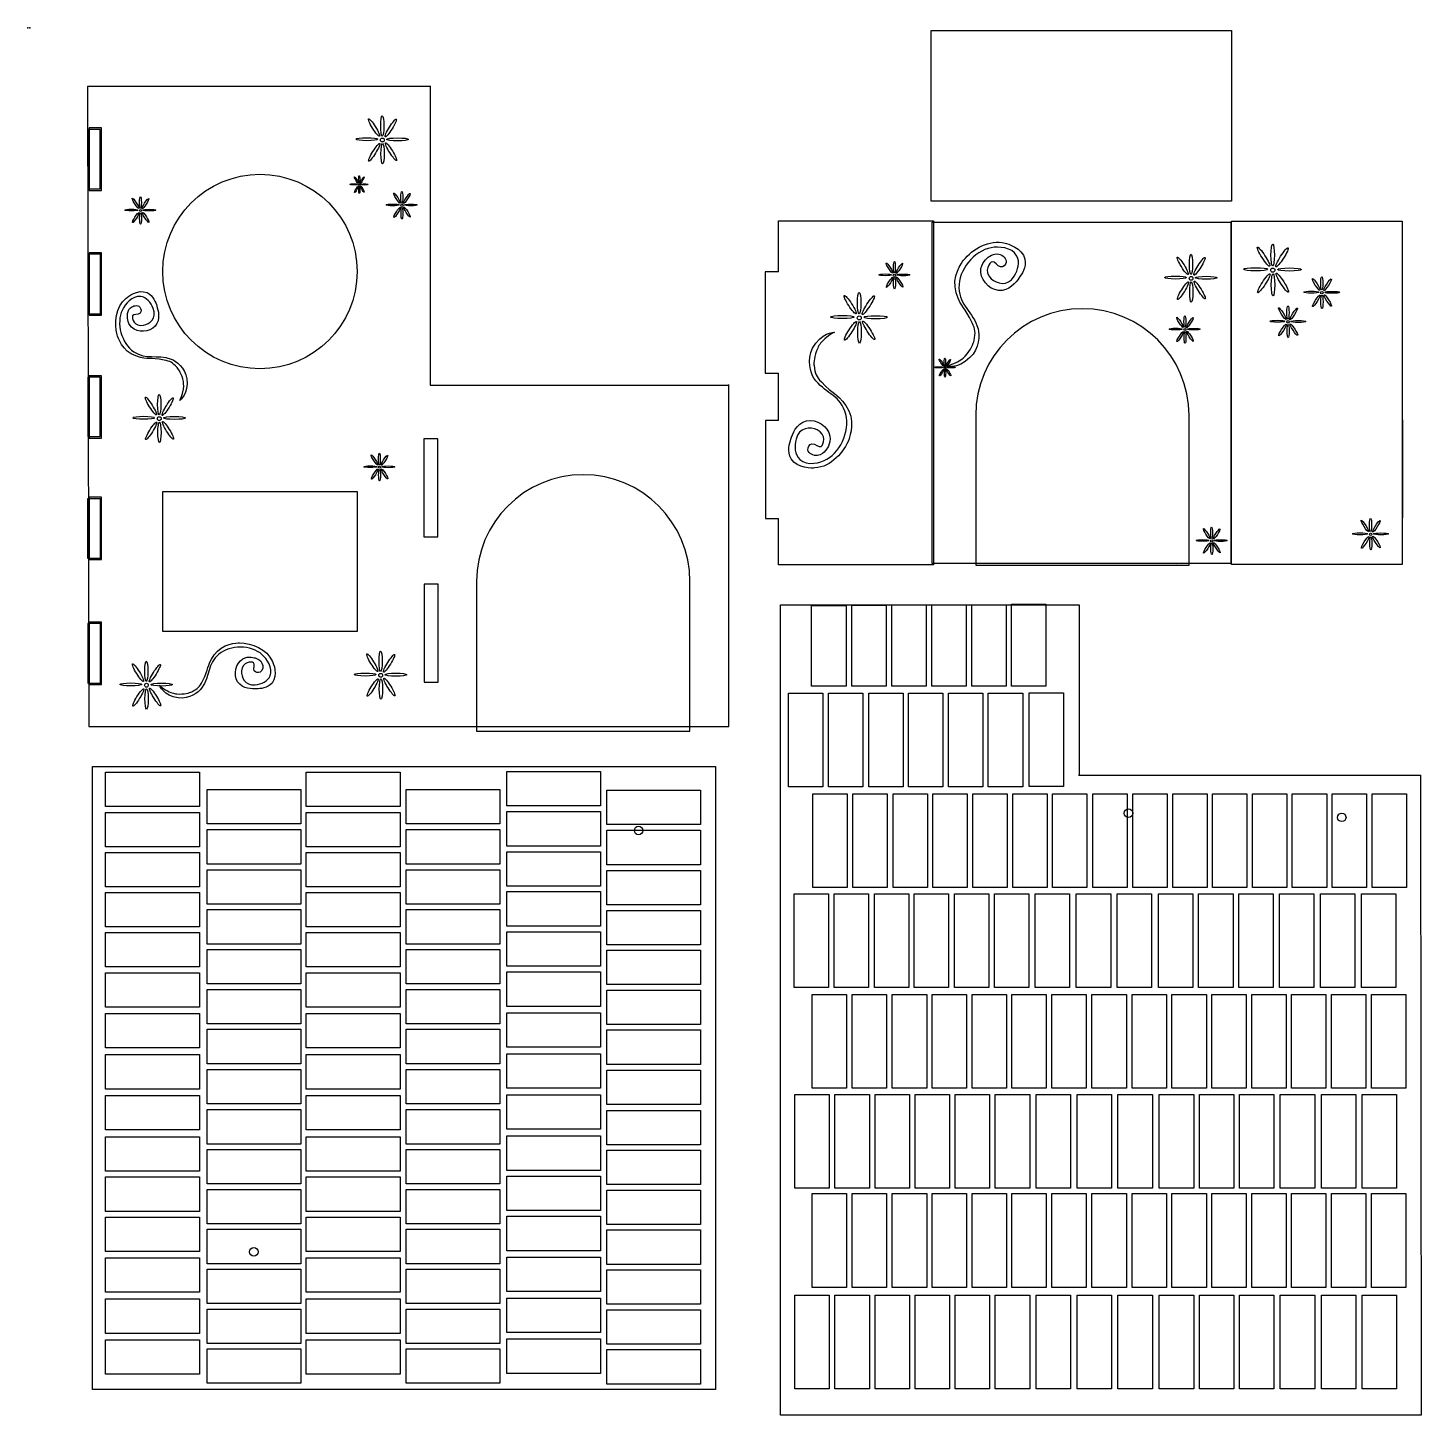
# Model space of a CAD drawing. Header units: millimetres. Extents: x 0 to 533, y -325 to 0.
# Drawn here: x 0 to 326.6, y -325.1 to 0 of the extents above; entities that cross this region are included whole.
import ezdxf

# ---------------------------------------------------------------- set-up
doc = ezdxf.new("R2010")
doc.units = ezdxf.units.MM
doc.header["$MEASUREMENT"] = 0
for name, color, linetype in [('casacortelaser v4_Capa 1', 7, 'Continuous'), ('casacortelaser v4_Capa 3', 7, 'Continuous'), ('casacortelaser v4_Capa 5', 7, 'Continuous'), ('casacortelaser v4_Sketch4', 7, 'Continuous'), ('casacortelaser v4_Sketch5', 7, 'Continuous')]:
    doc.layers.add(name, color=color, linetype=linetype)

msp = doc.modelspace()

# ---------------------------------------------------------------- linework, layer by layer
at = {"layer": 'casacortelaser v4_Capa 1'}
for p, q in [((211.77, -40.62), (211.77, -0.62)), ((211.77, -0.62), (282.16, -0.62)), ((282.16, -0.62), (282.16, -40.62)), ((282.16, -40.62), (211.77, -40.62)), ((175.94, -45.25), (212.31, -45.25)), ((175.94, -57.2), (175.94, -45.25)), ((211.97, -45.51), (281.97, -45.51)), ((211.97, -125.51), (211.97, -45.51)), ((212.31, -45.25), (212.31, -125.83)), ((281.97, -45.51), (281.97, -125.51)), ((282.15, -45.32), (322.15, -45.32)), ((282.15, -125.73), (282.15, -45.32)), ((322.15, -45.32), (322.15, -125.73)), ((175.94, -57.2), (172.87, -57.2)), ((172.87, -57.2), (172.87, -80.93)), ((322.24, -80.8), (322.24, -57.81)), ((172.87, -80.93), (175.94, -80.93)), ((175.94, -91.99), (175.94, -80.93)), ((175.94, -91.99), (172.94, -91.99)), ((172.94, -91.99), (172.94, -114.98)), ((322.31, -114.85), (322.31, -91.86)), ((172.94, -114.98), (175.94, -114.98)), ((175.94, -125.83), (175.94, -114.98)), ((212.31, -125.83), (175.94, -125.83)), ((281.97, -125.51), (211.97, -125.51)), ((322.15, -125.73), (282.15, -125.73))]:
    msp.add_line(p, q, dxfattribs=at)
msp.add_circle((214.98, -79.62), 0.18, dxfattribs=at)
for centre, major_axis, ratio in [((289.67, -53.62), (-1.42, 2.21), 0.153381), ((291.81, -53.24), (0, 2.56), 0.16181), ((294.01, -53.75), (1.42, 2.21), 0.153381), ((201.98, -56.29), (-0.76, 1.19), 0.153381), ((203.13, -56.09), (0, 1.37), 0.16181), ((204.3, -56.36), (0.76, 1.19), 0.153381), ((270.72, -55.76), (-1.28, 2.06), 0.151658), ((272.66, -55.41), (0, 2.38), 0.15761), ((274.65, -55.88), (1.28, 2.06), 0.151658), ((200.98, -57.87), (1.51, 0), 0.132732), ((202.02, -59.63), (0.76, 1.19), 0.153381), ((203.14, -57.98), (0.261, 0), 0.996271), ((203.16, -59.83), (0, 1.37), 0.16181), ((204.34, -59.56), (-0.76, 1.19), 0.153381), ((205.24, -57.89), (1.51, 0), 0.132732), ((269.04, -58.51), (2.56, 0), 0.136269), ((272.69, -58.7), (0, 0.452), 0.977689), ((276.24, -58.55), (2.56, 0), 0.136269), ((287.82, -56.57), (2.83, 0), 0.132732), ((289.74, -59.85), (1.42, 2.21), 0.153381), ((291.84, -56.77), (0.487, 0), 0.996271), ((291.89, -60.23), (0, 2.56), 0.16181), ((294.08, -59.72), (-1.42, 2.21), 0.153381), ((295.76, -56.62), (2.83, 0), 0.132732), ((302, -60.12), (-0.87, 1.36), 0.153381), ((303.32, -59.88), (0, 1.58), 0.16181), ((304.68, -60.2), (0.87, 1.36), 0.153381), ((194.87, -64.49), (0, 2.51), 0.16181), ((270.79, -61.57), (1.28, 2.06), 0.151658), ((272.73, -61.92), (0, 2.38), 0.15761), ((274.72, -61.44), (-1.28, 2.06), 0.151658), ((300.86, -61.94), (1.74, 0), 0.132732), ((303.34, -62.06), (0.3, 0), 0.996271), ((305.76, -61.97), (1.74, 0), 0.132732), ((192.77, -64.86), (-1.39, 2.17), 0.153381), ((197.02, -64.99), (1.39, 2.17), 0.153381), ((295.39, -66.71), (0, 1.58), 0.16181), ((302.05, -63.96), (0.87, 1.36), 0.153381), ((303.37, -64.19), (0, 1.58), 0.16181), ((304.72, -63.88), (-0.87, 1.36), 0.153381), ((190.95, -67.76), (2.77, 0), 0.132732), ((194.9, -67.96), (0.478, 0), 0.996271), ((197.1, -70.86), (-1.39, 2.17), 0.153381), ((198.75, -67.81), (2.77, 0), 0.132732), ((270.08, -69), (-0.76, 1.19), 0.153381), ((271.23, -68.8), (0, 1.37), 0.16181), ((272.4, -69.07), (0.76, 1.19), 0.153381), ((292.93, -68.76), (1.74, 0), 0.132732), ((294.07, -66.94), (-0.87, 1.36), 0.153381), ((295.41, -68.89), (0.3, 0), 0.996271), ((296.74, -67.02), (0.87, 1.36), 0.153381), ((297.82, -68.79), (1.74, 0), 0.132732), ((192.84, -70.99), (1.39, 2.17), 0.153381), ((194.94, -71.35), (0, 2.51), 0.16181), ((269.08, -70.59), (1.51, 0), 0.132732), ((270.12, -72.34), (0.76, 1.19), 0.153381), ((271.24, -70.69), (0.261, 0), 0.996271), ((271.26, -72.54), (0, 1.37), 0.16181), ((272.44, -72.27), (-0.76, 1.19), 0.153381), ((273.34, -70.61), (1.51, 0), 0.132732), ((294.11, -70.79), (0.87, 1.36), 0.153381), ((295.44, -71.02), (0, 1.58), 0.16181), ((296.79, -70.71), (-0.87, 1.36), 0.153381), ((214.18, -78.45), (-0.524, 0.818), 0.153381), ((214.97, -78.31), (0, 0.946), 0.16181), ((215.78, -78.5), (0.524, 0.818), 0.153381), ((213.49, -79.54), (1.04, 0), 0.132732), ((214.2, -80.75), (0.524, 0.818), 0.153381), ((215, -80.89), (0, 0.946), 0.16181), ((215.81, -80.71), (-0.524, 0.818), 0.153381), ((216.43, -79.56), (1.04, 0), 0.132732), ((276.35, -118.54), (-0.76, 1.19), 0.153381), ((277.5, -118.33), (0, 1.37), 0.16181), ((278.67, -118.61), (0.76, 1.19), 0.153381), ((313.44, -116.74), (-0.87, 1.36), 0.153381), ((314.76, -116.5), (0, 1.58), 0.16181), ((316.11, -116.82), (0.87, 1.36), 0.153381), ((275.36, -120.12), (1.51, 0), 0.132732), ((276.39, -121.88), (0.76, 1.19), 0.153381), ((277.51, -120.23), (0.261, 0), 0.996271), ((277.54, -122.08), (0, 1.37), 0.16181), ((278.71, -121.81), (-0.76, 1.19), 0.153381), ((279.61, -120.14), (1.51, 0), 0.132732), ((312.3, -118.56), (1.74, 0), 0.132732), ((313.49, -120.58), (0.87, 1.36), 0.153381), ((314.78, -118.68), (0.3, 0), 0.996271), ((314.81, -120.81), (0, 1.58), 0.16181), ((316.16, -120.5), (-0.87, 1.36), 0.153381), ((317.19, -118.59), (1.74, 0), 0.132732)]:
    msp.add_ellipse(centre, major_axis=major_axis, ratio=ratio, dxfattribs=at)
for points, knots in [([(214.79, -79.18), (214.78, -79.14), (215.6, -79.25), (216.87, -78.72), (218.53, -78.02), (219.12, -77.53), (219.7, -76.93), (221.11, -75.47), (221.69, -73.88), (221.81, -73.29), (222.22, -71.31), (222.1, -70.71), (221.36, -69.1), (219.58, -65.2), (218.92, -65.97), (217.64, -62.05), (216.4, -58.29), (219.01, -54.88), (219.36, -54.43), (221.45, -51.81), (225.35, -49.49), (229.13, -50.44), (229.54, -50.54), (233.11, -51.5), (233.74, -54.23), (234.17, -56.14), (232.92, -57.83), (232.33, -58.63), (231.7, -59.49), (229.99, -61.8), (227.53, -61.54), (225.17, -61.28), (223.07, -58.75), (223.43, -56.42), (223.71, -54.64), (225.33, -53.62), (225.48, -53.52)], [8, 8, 8, 8, 9, 9, 9, 10, 10, 10, 11, 11, 11, 12, 12, 12, 13, 13, 13, 14, 14, 14, 15, 15, 15, 16, 16, 16, 17, 17, 17, 18, 18, 18, 19, 19, 19, 20, 20, 20, 20]), ([(226.14, -54.79), (225.44, -54.92), (223.94, -57.01), (225.81, -58.77), (227.06, -59.96), (229.65, -60.7), (231.19, -58.22), (232.13, -56.71), (232.62, -54.88), (231.84, -53.46), (230.65, -51.31), (227.5, -51.22), (225.84, -51.51), (221.78, -52.23), (218.13, -56.76), (218.27, -60.92), (218.42, -65.18), (221.5, -66.31), (222.74, -70.53), (223.15, -71.94), (223.05, -75.12), (220.84, -77.28), (217.93, -80.14), (214.82, -79.29), (214.79, -79.18)], [0, 0, 0, 0, 1, 1, 1, 2, 2, 2, 3, 3, 3, 4, 4, 4, 5, 5, 5, 6, 6, 6, 7, 7, 7, 8, 8, 8, 8]), ([(225.48, -53.52), (225.93, -53.25), (226.71, -52.77), (227.63, -53), (228.52, -53.22), (229.52, -54.1), (229.32, -54.97), (229.2, -55.52), (228.59, -56.14), (228.01, -56.02), (227.27, -55.87), (226.68, -54.68), (226.14, -54.79)], [20, 20, 20, 20, 21, 21, 21, 22, 22, 22, 23, 23, 23, 24, 24, 24, 24]), ([(189.12, -71.35), (189.15, -71.39), (188.34, -71.54), (187.29, -72.45), (185.93, -73.62), (185.52, -74.27), (185.16, -75.02), (184.28, -76.86), (184.23, -78.54), (184.29, -79.14), (184.52, -81.15), (184.82, -81.68), (186.02, -82.98), (188.94, -86.13), (189.32, -85.2), (191.76, -88.52), (194.11, -91.7), (192.7, -95.76), (192.5, -96.3), (191.33, -99.44), (188.36, -102.86), (184.47, -103.13), (184.04, -103.16), (180.35, -103.37), (178.91, -100.97), (177.89, -99.29), (178.56, -97.29), (178.87, -96.35), (179.2, -95.34), (180.1, -92.61), (182.52, -92.09), (184.85, -91.59), (187.63, -93.35), (188.01, -95.67), (188.31, -97.46), (187.09, -98.93), (186.97, -99.07)], [8, 8, 8, 8, 9, 9, 9, 10, 10, 10, 11, 11, 11, 12, 12, 12, 13, 13, 13, 14, 14, 14, 15, 15, 15, 16, 16, 16, 17, 17, 17, 18, 18, 18, 19, 19, 19, 20, 20, 20, 20]), ([(185.95, -98.07), (186.57, -97.72), (187.35, -95.28), (185.02, -94.18), (183.47, -93.44), (180.77, -93.55), (180.08, -96.38), (179.66, -98.11), (179.76, -100.01), (180.94, -101.11), (182.74, -102.78), (185.77, -101.89), (187.26, -101.09), (190.89, -99.14), (192.94, -93.7), (191.51, -89.79), (190.04, -85.79), (186.76, -85.67), (184.27, -82.05), (183.44, -80.84), (182.55, -77.79), (183.97, -75.05), (185.84, -71.42), (189.06, -71.26), (189.12, -71.35)], [0, 0, 0, 0, 1, 1, 1, 2, 2, 2, 3, 3, 3, 4, 4, 4, 5, 5, 5, 6, 6, 6, 7, 7, 7, 8, 8, 8, 8]), ([(186.97, -99.07), (186.63, -99.46), (186.03, -100.16), (185.09, -100.23), (184.18, -100.3), (182.96, -99.78), (182.87, -98.89), (182.81, -98.33), (183.2, -97.55), (183.78, -97.48), (184.54, -97.4), (185.47, -98.34), (185.95, -98.07)], [20, 20, 20, 20, 21, 21, 21, 22, 22, 22, 23, 23, 23, 24, 24, 24, 24])]:
    msp.add_open_spline(points, degree=3, knots=knots, dxfattribs=at)
for points in [[(224.69, -125.51), (224.69, -125.51), (224.69, -125.51), (224.69, -125.51)], [(269.2, -125.6), (269.21, -125.57), (269.23, -125.54), (269.25, -125.51)]]:
    msp.add_open_spline(points, degree=3, dxfattribs=at)
at = {"layer": 'casacortelaser v4_Capa 3'}
for p, q in [((222.2, -90.83), (222.2, -125.92)), ((272.2, -125.92), (272.2, -90.81)), ((130.19, -104.72), (130.19, -104.72)), ((222.2, -125.92), (272.2, -125.92)), ((105.2, -129.73), (105.2, -164.82)), ((155.2, -164.82), (155.2, -129.71)), ((176.42, -135.18), (246.42, -135.18)), ((176.42, -175.18), (176.42, -135.18)), ((183.73, -135.33), (191.8, -135.33)), ((183.73, -154.28), (183.73, -135.33)), ((191.8, -135.33), (191.8, -154.28)), ((193.14, -154.28), (193.14, -135.28)), ((193.14, -135.28), (201.21, -135.28)), ((201.21, -135.28), (201.21, -154.28)), ((202.56, -135.24), (210.62, -135.24)), ((202.56, -154.28), (202.56, -135.24)), ((210.62, -135.24), (210.62, -154.28)), ((211.9, -135.19), (219.97, -135.19)), ((211.9, -154.28), (211.9, -135.19)), ((219.97, -135.19), (219.97, -154.28)), ((221.25, -154.28), (221.25, -135.19)), ((221.25, -135.19), (229.31, -135.19)), ((229.31, -135.19), (229.31, -154.28)), ((230.59, -154.28), (230.59, -135.06)), ((230.59, -135.06), (238.66, -135.06)), ((238.66, -135.06), (238.66, -154.28)), ((246.42, -135.18), (246.42, -175.18)), ((178.29, -177.86), (178.29, -155.89)), ((178.29, -155.89), (186.35, -155.89)), ((191.8, -154.28), (183.73, -154.28)), ((186.35, -155.89), (186.35, -177.86)), ((187.7, -177.86), (187.7, -155.89)), ((187.7, -155.89), (195.77, -155.89)), ((201.21, -154.28), (193.14, -154.28)), ((195.77, -155.89), (195.77, -177.86)), ((197.11, -155.89), (205.18, -155.89)), ((197.11, -177.86), (197.11, -155.89)), ((210.62, -154.28), (202.56, -154.28)), ((205.18, -155.89), (205.18, -177.86)), ((206.46, -155.89), (214.52, -155.89)), ((206.46, -177.86), (206.46, -155.89)), ((219.97, -154.28), (211.9, -154.28)), ((214.52, -155.89), (214.52, -177.86)), ((215.8, -177.86), (215.8, -155.89)), ((215.8, -155.89), (223.87, -155.89)), ((229.31, -154.28), (221.25, -154.28)), ((223.87, -155.89), (223.87, -177.86)), ((225.15, -177.86), (225.15, -155.89)), ((225.15, -155.89), (233.21, -155.89)), ((238.66, -154.28), (230.59, -154.28)), ((233.21, -155.89), (233.21, -177.86)), ((234.74, -155.82), (242.8, -155.82)), ((234.74, -177.8), (234.74, -155.82)), ((242.8, -155.82), (242.8, -177.8)), ((105.2, -164.82), (155.2, -164.82)), ((15.18, -173.08), (161.18, -173.08)), ((15.18, -319.08), (15.18, -173.08)), ((161.18, -173.08), (161.18, -319.08)), ((18.23, -182.49), (18.23, -174.43)), ((18.23, -174.43), (40.21, -174.43)), ((40.21, -174.43), (40.21, -182.49)), ((65.27, -182.49), (65.27, -174.43)), ((65.27, -174.43), (87.24, -174.43)), ((87.24, -174.43), (87.24, -182.49)), ((112.27, -182.31), (112.27, -174.24)), ((112.27, -174.24), (134.25, -174.24)), ((134.25, -174.24), (134.25, -182.31)), ((176.42, -325.08), (176.42, -175.18)), ((246.3, -175.13), (326.49, -175.13)), ((326.49, -175.13), (326.61, -325.08)), ((42.01, -178.46), (63.98, -178.46)), ((42.01, -186.52), (42.01, -178.46)), ((63.98, -178.46), (63.98, -186.52)), ((88.69, -178.46), (110.67, -178.46)), ((88.69, -186.52), (88.69, -178.46)), ((110.67, -178.46), (110.67, -186.52)), ((135.7, -186.69), (135.7, -178.63)), ((135.7, -178.63), (157.67, -178.63)), ((157.67, -178.63), (157.67, -186.69)), ((186.35, -177.86), (178.29, -177.86)), ((184, -201.45), (184, -179.48)), ((184, -179.48), (192.06, -179.48)), ((195.77, -177.86), (187.7, -177.86)), ((192.06, -179.48), (192.06, -201.45)), ((193.41, -179.48), (201.47, -179.48)), ((193.41, -201.45), (193.41, -179.48)), ((205.18, -177.86), (197.11, -177.86)), ((201.47, -179.48), (201.47, -201.45)), ((202.82, -179.48), (210.88, -179.48)), ((202.82, -201.45), (202.82, -179.48)), ((214.52, -177.86), (206.46, -177.86)), ((210.88, -179.48), (210.88, -201.45)), ((212.17, -179.48), (220.23, -179.48)), ((212.17, -201.45), (212.17, -179.48)), ((223.87, -177.86), (215.8, -177.86)), ((220.23, -179.48), (220.23, -201.45)), ((221.51, -179.48), (229.58, -179.48)), ((221.51, -201.45), (221.51, -179.48)), ((233.21, -177.86), (225.15, -177.86)), ((229.58, -179.48), (229.58, -201.45)), ((230.86, -201.45), (230.86, -179.48)), ((230.86, -179.48), (238.92, -179.48)), ((242.8, -177.8), (234.74, -177.8)), ((238.92, -179.48), (238.92, -201.45)), ((240.2, -201.45), (240.2, -179.48)), ((240.2, -179.48), (248.27, -179.48)), ((248.27, -179.48), (248.27, -201.45)), ((249.62, -179.48), (257.68, -179.48)), ((249.62, -201.45), (249.62, -179.48)), ((257.68, -179.48), (257.68, -201.45)), ((259.03, -179.48), (267.09, -179.48)), ((259.03, -201.45), (259.03, -179.48)), ((267.09, -179.48), (267.09, -201.45)), ((268.37, -179.48), (276.44, -179.48)), ((268.37, -201.45), (268.37, -179.48)), ((276.44, -179.48), (276.44, -201.45)), ((277.72, -201.45), (277.72, -179.48)), ((277.72, -179.48), (285.78, -179.48)), ((285.78, -179.48), (285.78, -201.45)), ((287.06, -201.45), (287.06, -179.48)), ((287.06, -179.48), (295.13, -179.48)), ((295.13, -179.48), (295.13, -201.45)), ((296.41, -201.45), (296.41, -179.48)), ((296.41, -179.48), (304.47, -179.48)), ((304.47, -179.48), (304.47, -201.45)), ((305.76, -179.48), (313.82, -179.48)), ((305.76, -201.45), (305.76, -179.48)), ((313.82, -179.48), (313.82, -201.45)), ((315.1, -201.45), (315.1, -179.48)), ((315.1, -179.48), (323.17, -179.48)), ((323.17, -179.48), (323.17, -201.45)), ((40.21, -182.49), (18.23, -182.49)), ((87.24, -182.49), (65.27, -182.49)), ((134.25, -182.31), (112.27, -182.31)), ((18.23, -183.84), (40.21, -183.84)), ((18.23, -191.9), (18.23, -183.84)), ((40.21, -183.84), (40.21, -191.9)), ((65.27, -183.84), (87.24, -183.84)), ((65.27, -191.9), (65.27, -183.84)), ((87.24, -183.84), (87.24, -191.9)), ((112.27, -191.72), (112.27, -183.65)), ((112.27, -183.65), (134.25, -183.65)), ((134.25, -183.65), (134.25, -191.72)), ((63.98, -186.52), (42.01, -186.52)), ((42.01, -195.94), (42.01, -187.87)), ((42.01, -187.87), (63.98, -187.87)), ((63.98, -187.87), (63.98, -195.94)), ((110.67, -186.52), (88.69, -186.52)), ((88.69, -187.87), (110.67, -187.87)), ((88.69, -195.94), (88.69, -187.87)), ((110.67, -187.87), (110.67, -195.94)), ((157.67, -186.69), (135.7, -186.69)), ((135.7, -196.1), (135.7, -188.04)), ((135.7, -188.04), (157.67, -188.04)), ((157.67, -188.04), (157.67, -196.1)), ((40.21, -191.9), (18.23, -191.9)), ((87.24, -191.9), (65.27, -191.9)), ((134.25, -191.72), (112.27, -191.72)), ((18.23, -193.25), (40.21, -193.25)), ((18.23, -201.31), (18.23, -193.25)), ((40.21, -193.25), (40.21, -201.31)), ((63.98, -195.94), (42.01, -195.94)), ((65.27, -201.31), (65.27, -193.25)), ((65.27, -193.25), (87.24, -193.25)), ((87.24, -193.25), (87.24, -201.31)), ((110.67, -195.94), (88.69, -195.94)), ((112.27, -201.13), (112.27, -193.07)), ((112.27, -193.07), (134.25, -193.07)), ((134.25, -193.07), (134.25, -201.13)), ((42.01, -205.35), (42.01, -197.28)), ((42.01, -197.28), (63.98, -197.28)), ((63.98, -197.28), (63.98, -205.35)), ((88.69, -197.28), (110.67, -197.28)), ((88.69, -205.35), (88.69, -197.28)), ((110.67, -197.28), (110.67, -205.35)), ((157.67, -196.1), (135.7, -196.1)), ((135.7, -205.51), (135.7, -197.45)), ((135.7, -197.45), (157.67, -197.45)), ((157.67, -197.45), (157.67, -205.51)), ((40.21, -201.31), (18.23, -201.31)), ((87.24, -201.31), (65.27, -201.31)), ((134.25, -201.13), (112.27, -201.13)), ((112.27, -210.47), (112.27, -202.41)), ((112.27, -202.41), (134.25, -202.41)), ((134.25, -202.41), (134.25, -210.47)), ((192.06, -201.45), (184, -201.45)), ((201.47, -201.45), (193.41, -201.45)), ((210.88, -201.45), (202.82, -201.45)), ((220.23, -201.45), (212.17, -201.45)), ((229.58, -201.45), (221.51, -201.45)), ((238.92, -201.45), (230.86, -201.45)), ((248.27, -201.45), (240.2, -201.45)), ((257.68, -201.45), (249.62, -201.45)), ((267.09, -201.45), (259.03, -201.45)), ((276.44, -201.45), (268.37, -201.45)), ((285.78, -201.45), (277.72, -201.45)), ((295.13, -201.45), (287.06, -201.45)), ((304.47, -201.45), (296.41, -201.45)), ((313.82, -201.45), (305.76, -201.45)), ((323.17, -201.45), (315.1, -201.45)), ((18.23, -210.66), (18.23, -202.6)), ((18.23, -202.6), (40.21, -202.6)), ((40.21, -202.6), (40.21, -210.66)), ((63.98, -205.35), (42.01, -205.35)), ((65.27, -210.66), (65.27, -202.6)), ((65.27, -202.6), (87.24, -202.6)), ((87.24, -202.6), (87.24, -210.66)), ((110.67, -205.35), (88.69, -205.35)), ((157.67, -205.51), (135.7, -205.51)), ((179.61, -224.88), (179.61, -202.9)), ((179.61, -202.9), (187.68, -202.9)), ((187.68, -202.9), (187.68, -224.88)), ((189.02, -202.9), (197.09, -202.9)), ((189.02, -224.88), (189.02, -202.9)), ((197.09, -202.9), (197.09, -224.88)), ((198.44, -224.88), (198.44, -202.9)), ((198.44, -202.9), (206.5, -202.9)), ((206.5, -202.9), (206.5, -224.88)), ((207.78, -224.88), (207.78, -202.9)), ((207.78, -202.9), (215.85, -202.9)), ((215.85, -202.9), (215.85, -224.88)), ((217.19, -224.88), (217.19, -202.9)), ((217.19, -202.9), (225.26, -202.9)), ((225.26, -202.9), (225.26, -224.88)), ((226.61, -224.88), (226.61, -202.9)), ((226.61, -202.9), (234.67, -202.9)), ((234.67, -202.9), (234.67, -224.88)), ((236.16, -202.9), (244.22, -202.9)), ((236.16, -224.88), (236.16, -202.9)), ((244.22, -202.9), (244.22, -224.88)), ((245.78, -224.88), (245.78, -202.9)), ((245.78, -202.9), (253.84, -202.9)), ((253.84, -202.9), (253.84, -224.88)), ((255.36, -202.9), (263.42, -202.9)), ((255.36, -224.88), (255.36, -202.9)), ((263.42, -202.9), (263.42, -224.88)), ((265.04, -202.9), (273.1, -202.9)), ((265.04, -224.88), (265.04, -202.9)), ((273.1, -202.9), (273.1, -224.88)), ((274.45, -202.9), (282.52, -202.9)), ((274.45, -224.88), (274.45, -202.9)), ((282.52, -202.9), (282.52, -224.88)), ((283.86, -202.9), (291.93, -202.9)), ((283.86, -224.88), (283.86, -202.9)), ((291.93, -202.9), (291.93, -224.88)), ((293.41, -202.9), (301.48, -202.9)), ((293.41, -224.88), (293.41, -202.9)), ((301.48, -202.9), (301.48, -224.88)), ((303.04, -224.88), (303.04, -202.9)), ((303.04, -202.9), (311.1, -202.9)), ((311.1, -202.9), (311.1, -224.88)), ((312.62, -224.88), (312.62, -202.9)), ((312.62, -202.9), (320.68, -202.9)), ((320.68, -202.9), (320.68, -224.88)), ((42.01, -206.63), (63.98, -206.63)), ((42.01, -214.69), (42.01, -206.63)), ((63.98, -206.63), (63.98, -214.69)), ((88.69, -214.69), (88.69, -206.63)), ((88.69, -206.63), (110.67, -206.63)), ((110.67, -206.63), (110.67, -214.69)), ((135.7, -206.8), (157.67, -206.8)), ((135.7, -214.86), (135.7, -206.8)), ((157.67, -206.8), (157.67, -214.86)), ((40.21, -210.66), (18.23, -210.66)), ((18.23, -212.01), (40.21, -212.01)), ((18.23, -220.07), (18.23, -212.01)), ((40.21, -212.01), (40.21, -220.07)), ((87.24, -210.66), (65.27, -210.66)), ((65.27, -220.07), (65.27, -212.01)), ((65.27, -212.01), (87.24, -212.01)), ((87.24, -212.01), (87.24, -220.07)), ((134.25, -210.47), (112.27, -210.47)), ((112.27, -211.82), (134.25, -211.82)), ((112.27, -219.89), (112.27, -211.82)), ((134.25, -211.82), (134.25, -219.89)), ((63.98, -214.69), (42.01, -214.69)), ((110.67, -214.69), (88.69, -214.69)), ((157.67, -214.86), (135.7, -214.86)), ((42.01, -215.97), (63.98, -215.97)), ((42.01, -224.04), (42.01, -215.97)), ((63.98, -215.97), (63.98, -224.04)), ((88.69, -224.04), (88.69, -215.97)), ((88.69, -215.97), (110.67, -215.97)), ((110.67, -215.97), (110.67, -224.04)), ((135.7, -216.14), (157.67, -216.14)), ((135.7, -224.2), (135.7, -216.14)), ((157.67, -216.14), (157.67, -224.2)), ((40.21, -220.07), (18.23, -220.07)), ((18.23, -229.48), (18.23, -221.42)), ((18.23, -221.42), (40.21, -221.42)), ((40.21, -221.42), (40.21, -229.48)), ((87.24, -220.07), (65.27, -220.07)), ((65.27, -229.48), (65.27, -221.42)), ((65.27, -221.42), (87.24, -221.42)), ((87.24, -221.42), (87.24, -229.48)), ((134.25, -219.89), (112.27, -219.89)), ((112.27, -229.3), (112.27, -221.23)), ((112.27, -221.23), (134.25, -221.23)), ((134.25, -221.23), (134.25, -229.3)), ((63.98, -224.04), (42.01, -224.04)), ((42.01, -225.32), (63.98, -225.32)), ((42.01, -233.38), (42.01, -225.32)), ((63.98, -225.32), (63.98, -233.38)), ((110.67, -224.04), (88.69, -224.04)), ((88.69, -233.38), (88.69, -225.32)), ((88.69, -225.32), (110.67, -225.32)), ((110.67, -225.32), (110.67, -233.38)), ((157.67, -224.2), (135.7, -224.2)), ((187.68, -224.88), (179.61, -224.88)), ((197.09, -224.88), (189.02, -224.88)), ((206.5, -224.88), (198.44, -224.88)), ((215.85, -224.88), (207.78, -224.88)), ((225.26, -224.88), (217.19, -224.88)), ((234.67, -224.88), (226.61, -224.88)), ((244.22, -224.88), (236.16, -224.88)), ((253.84, -224.88), (245.78, -224.88)), ((263.42, -224.88), (255.36, -224.88)), ((273.1, -224.88), (265.04, -224.88)), ((282.52, -224.88), (274.45, -224.88)), ((291.93, -224.88), (283.86, -224.88)), ((301.48, -224.88), (293.41, -224.88)), ((311.1, -224.88), (303.04, -224.88)), ((320.68, -224.88), (312.62, -224.88)), ((135.7, -225.49), (157.67, -225.49)), ((135.7, -233.55), (135.7, -225.49)), ((157.67, -225.49), (157.67, -233.55)), ((183.83, -226.48), (191.89, -226.48)), ((183.83, -248.46), (183.83, -226.48)), ((191.89, -226.48), (191.89, -248.46)), ((193.24, -226.48), (201.31, -226.48)), ((193.24, -248.46), (193.24, -226.48)), ((201.31, -226.48), (201.31, -248.46)), ((202.65, -248.46), (202.65, -226.48)), ((202.65, -226.48), (210.72, -226.48)), ((210.72, -226.48), (210.72, -248.46)), ((212, -226.48), (220.06, -226.48)), ((212, -248.46), (212, -226.48)), ((220.06, -226.48), (220.06, -248.46)), ((221.35, -248.46), (221.35, -226.48)), ((221.35, -226.48), (229.41, -226.48)), ((229.41, -226.48), (229.41, -248.46)), ((230.69, -226.48), (238.75, -226.48)), ((230.69, -248.46), (230.69, -226.48)), ((238.75, -226.48), (238.75, -248.46)), ((240.04, -226.48), (248.1, -226.48)), ((240.04, -248.46), (240.04, -226.48)), ((248.1, -226.48), (248.1, -248.46)), ((249.45, -248.46), (249.45, -226.48)), ((249.45, -226.48), (257.51, -226.48)), ((257.51, -226.48), (257.51, -248.46)), ((258.86, -226.48), (266.92, -226.48)), ((258.86, -248.46), (258.86, -226.48)), ((266.92, -226.48), (266.92, -248.46)), ((268.21, -226.48), (276.27, -226.48)), ((268.21, -248.46), (268.21, -226.48)), ((276.27, -226.48), (276.27, -248.46)), ((277.55, -248.46), (277.55, -226.48)), ((277.55, -226.48), (285.62, -226.48)), ((285.62, -226.48), (285.62, -248.46)), ((286.9, -248.46), (286.9, -226.48)), ((286.9, -226.48), (294.96, -226.48)), ((294.96, -226.48), (294.96, -248.46)), ((296.24, -226.48), (304.31, -226.48)), ((296.24, -248.46), (296.24, -226.48)), ((304.31, -226.48), (304.31, -248.46)), ((305.59, -248.46), (305.59, -226.48)), ((305.59, -226.48), (313.65, -226.48)), ((313.65, -226.48), (313.65, -248.46)), ((314.94, -248.46), (314.94, -226.48)), ((314.94, -226.48), (323, -226.48)), ((323, -226.48), (323, -248.46)), ((40.21, -229.48), (18.23, -229.48)), ((18.23, -239.03), (18.23, -230.97)), ((18.23, -230.97), (40.21, -230.97)), ((40.21, -230.97), (40.21, -239.03)), ((87.24, -229.48), (65.27, -229.48)), ((65.27, -230.97), (87.24, -230.97)), ((65.27, -239.03), (65.27, -230.97)), ((87.24, -230.97), (87.24, -239.03)), ((134.25, -229.3), (112.27, -229.3)), ((112.27, -238.85), (112.27, -230.78)), ((112.27, -230.78), (134.25, -230.78)), ((134.25, -230.78), (134.25, -238.85)), ((63.98, -233.38), (42.01, -233.38)), ((42.01, -242.73), (42.01, -234.67)), ((42.01, -234.67), (63.98, -234.67)), ((63.98, -234.67), (63.98, -242.73)), ((110.67, -233.38), (88.69, -233.38)), ((88.69, -234.67), (110.67, -234.67)), ((88.69, -242.73), (88.69, -234.67)), ((110.67, -234.67), (110.67, -242.73)), ((157.67, -233.55), (135.7, -233.55)), ((135.7, -234.83), (157.67, -234.83)), ((135.7, -242.9), (135.7, -234.83)), ((157.67, -234.83), (157.67, -242.9)), ((40.21, -239.03), (18.23, -239.03)), ((18.23, -248.66), (18.23, -240.6)), ((18.23, -240.6), (40.21, -240.6)), ((40.21, -240.6), (40.21, -248.66)), ((87.24, -239.03), (65.27, -239.03)), ((65.27, -240.6), (87.24, -240.6)), ((65.27, -248.66), (65.27, -240.6)), ((87.24, -240.6), (87.24, -248.66)), ((134.25, -238.85), (112.27, -238.85)), ((112.27, -248.47), (112.27, -240.41)), ((112.27, -240.41), (134.25, -240.41)), ((134.25, -240.41), (134.25, -248.47)), ((63.98, -242.73), (42.01, -242.73)), ((42.01, -244.08), (63.98, -244.08)), ((42.01, -252.14), (42.01, -244.08)), ((63.98, -244.08), (63.98, -252.14)), ((110.67, -242.73), (88.69, -242.73)), ((88.69, -244.08), (110.67, -244.08)), ((88.69, -252.14), (88.69, -244.08)), ((110.67, -244.08), (110.67, -252.14)), ((157.67, -242.9), (135.7, -242.9)), ((135.7, -252.31), (135.7, -244.24)), ((135.7, -244.24), (157.67, -244.24)), ((157.67, -244.24), (157.67, -252.31)), ((40.21, -248.66), (18.23, -248.66)), ((18.23, -258.24), (18.23, -250.17)), ((18.23, -250.17), (40.21, -250.17)), ((40.21, -250.17), (40.21, -258.24)), ((87.24, -248.66), (65.27, -248.66)), ((65.27, -258.24), (65.27, -250.17)), ((65.27, -250.17), (87.24, -250.17)), ((87.24, -250.17), (87.24, -258.24)), ((134.25, -248.47), (112.27, -248.47)), ((112.27, -249.99), (134.25, -249.99)), ((112.27, -258.05), (112.27, -249.99)), ((134.25, -249.99), (134.25, -258.05)), ((179.8, -249.91), (187.86, -249.91)), ((179.8, -271.88), (179.8, -249.91)), ((191.89, -248.46), (183.83, -248.46)), ((187.86, -249.91), (187.86, -271.88)), ((189.21, -249.91), (197.27, -249.91)), ((189.21, -271.88), (189.21, -249.91)), ((201.31, -248.46), (193.24, -248.46)), ((197.27, -249.91), (197.27, -271.88)), ((198.62, -249.91), (206.69, -249.91)), ((198.62, -271.88), (198.62, -249.91)), ((210.72, -248.46), (202.65, -248.46)), ((206.69, -249.91), (206.69, -271.88)), ((207.97, -249.91), (216.03, -249.91)), ((207.97, -271.88), (207.97, -249.91)), ((220.06, -248.46), (212, -248.46)), ((216.03, -249.91), (216.03, -271.88)), ((217.38, -249.91), (225.44, -249.91)), ((217.38, -271.88), (217.38, -249.91)), ((229.41, -248.46), (221.35, -248.46)), ((225.44, -249.91), (225.44, -271.88)), ((226.79, -271.88), (226.79, -249.91)), ((226.79, -249.91), (234.85, -249.91)), ((238.75, -248.46), (230.69, -248.46)), ((234.85, -249.91), (234.85, -271.88)), ((236.34, -249.91), (244.4, -249.91)), ((236.34, -271.88), (236.34, -249.91)), ((248.1, -248.46), (240.04, -248.46)), ((244.4, -249.91), (244.4, -271.88)), ((245.97, -249.91), (254.03, -249.91)), ((245.97, -271.88), (245.97, -249.91)), ((257.51, -248.46), (249.45, -248.46)), ((254.03, -249.91), (254.03, -271.88)), ((255.54, -249.91), (263.61, -249.91)), ((255.54, -271.88), (255.54, -249.91)), ((266.92, -248.46), (258.86, -248.46)), ((263.61, -249.91), (263.61, -271.88)), ((265.23, -249.91), (273.29, -249.91)), ((265.23, -271.88), (265.23, -249.91)), ((276.27, -248.46), (268.21, -248.46)), ((273.29, -249.91), (273.29, -271.88)), ((274.64, -271.88), (274.64, -249.91)), ((274.64, -249.91), (282.7, -249.91)), ((285.62, -248.46), (277.55, -248.46)), ((282.7, -249.91), (282.7, -271.88)), ((284.05, -249.91), (292.11, -249.91)), ((284.05, -271.88), (284.05, -249.91)), ((294.96, -248.46), (286.9, -248.46)), ((292.11, -249.91), (292.11, -271.88)), ((293.6, -271.88), (293.6, -249.91)), ((293.6, -249.91), (301.66, -249.91)), ((304.31, -248.46), (296.24, -248.46)), ((301.66, -249.91), (301.66, -271.88)), ((303.23, -249.91), (311.29, -249.91)), ((303.23, -271.88), (303.23, -249.91)), ((313.65, -248.46), (305.59, -248.46)), ((311.29, -249.91), (311.29, -271.88)), ((312.8, -271.88), (312.8, -249.91)), ((312.8, -249.91), (320.87, -249.91)), ((323, -248.46), (314.94, -248.46)), ((320.87, -249.91), (320.87, -271.88)), ((63.98, -252.14), (42.01, -252.14)), ((42.01, -253.49), (63.98, -253.49)), ((42.01, -261.55), (42.01, -253.49)), ((63.98, -253.49), (63.98, -261.55)), ((110.67, -252.14), (88.69, -252.14)), ((88.69, -261.55), (88.69, -253.49)), ((88.69, -253.49), (110.67, -253.49)), ((110.67, -253.49), (110.67, -261.55)), ((157.67, -252.31), (135.7, -252.31)), ((135.7, -253.66), (157.67, -253.66)), ((135.7, -261.72), (135.7, -253.66)), ((157.67, -253.66), (157.67, -261.72)), ((40.21, -258.24), (18.23, -258.24)), ((18.23, -267.92), (18.23, -259.86)), ((18.23, -259.86), (40.21, -259.86)), ((40.21, -259.86), (40.21, -267.92)), ((87.24, -258.24), (65.27, -258.24)), ((65.27, -259.86), (87.24, -259.86)), ((65.27, -267.92), (65.27, -259.86)), ((87.24, -259.86), (87.24, -267.92)), ((134.25, -258.05), (112.27, -258.05)), ((112.27, -259.67), (134.25, -259.67)), ((112.27, -267.73), (112.27, -259.67)), ((134.25, -259.67), (134.25, -267.73)), ((63.98, -261.55), (42.01, -261.55)), ((42.01, -262.84), (63.98, -262.84)), ((42.01, -270.9), (42.01, -262.84)), ((63.98, -262.84), (63.98, -270.9)), ((110.67, -261.55), (88.69, -261.55)), ((88.69, -262.84), (110.67, -262.84)), ((88.69, -270.9), (88.69, -262.84)), ((110.67, -262.84), (110.67, -270.9)), ((157.67, -261.72), (135.7, -261.72)), ((135.7, -271.07), (135.7, -263)), ((135.7, -263), (157.67, -263)), ((157.67, -263), (157.67, -271.07)), ((134.25, -267.73), (112.27, -267.73)), ((40.21, -267.92), (18.23, -267.92)), ((18.23, -269.27), (40.21, -269.27)), ((18.23, -277.33), (18.23, -269.27)), ((40.21, -269.27), (40.21, -277.33)), ((63.98, -270.9), (42.01, -270.9)), ((87.24, -267.92), (65.27, -267.92)), ((65.27, -269.27), (87.24, -269.27)), ((65.27, -277.33), (65.27, -269.27)), ((87.24, -269.27), (87.24, -277.33)), ((110.67, -270.9), (88.69, -270.9)), ((112.27, -269.08), (134.25, -269.08)), ((112.27, -277.15), (112.27, -269.08)), ((134.25, -269.08), (134.25, -277.15)), ((157.67, -271.07), (135.7, -271.07)), ((42.01, -272.18), (63.98, -272.18)), ((42.01, -280.24), (42.01, -272.18)), ((63.98, -272.18), (63.98, -280.24)), ((88.69, -272.18), (110.67, -272.18)), ((88.69, -280.24), (88.69, -272.18)), ((110.67, -272.18), (110.67, -280.24)), ((135.7, -280.41), (135.7, -272.35)), ((135.7, -272.35), (157.67, -272.35)), ((157.67, -272.35), (157.67, -280.41)), ((187.86, -271.88), (179.8, -271.88)), ((183.83, -295.14), (183.83, -273.17)), ((183.83, -273.17), (191.89, -273.17)), ((197.27, -271.88), (189.21, -271.88)), ((191.89, -273.17), (191.89, -295.14)), ((193.24, -295.14), (193.24, -273.17)), ((193.24, -273.17), (201.31, -273.17)), ((206.69, -271.88), (198.62, -271.88)), ((201.31, -273.17), (201.31, -295.14)), ((202.65, -295.14), (202.65, -273.17)), ((202.65, -273.17), (210.72, -273.17)), ((216.03, -271.88), (207.97, -271.88)), ((210.72, -273.17), (210.72, -295.14)), ((212, -273.17), (220.06, -273.17)), ((212, -295.14), (212, -273.17)), ((225.44, -271.88), (217.38, -271.88)), ((220.06, -273.17), (220.06, -295.14)), ((221.35, -295.14), (221.35, -273.17)), ((221.35, -273.17), (229.41, -273.17)), ((234.85, -271.88), (226.79, -271.88)), ((229.41, -273.17), (229.41, -295.14)), ((230.69, -295.14), (230.69, -273.17)), ((230.69, -273.17), (238.75, -273.17)), ((244.4, -271.88), (236.34, -271.88)), ((238.75, -273.17), (238.75, -295.14)), ((240.04, -273.17), (248.1, -273.17)), ((240.04, -295.14), (240.04, -273.17)), ((254.03, -271.88), (245.97, -271.88)), ((248.1, -273.17), (248.1, -295.14)), ((249.45, -273.17), (257.51, -273.17)), ((249.45, -295.14), (249.45, -273.17)), ((263.61, -271.88), (255.54, -271.88)), ((257.51, -273.17), (257.51, -295.14)), ((258.86, -295.14), (258.86, -273.17)), ((258.86, -273.17), (266.92, -273.17)), ((273.29, -271.88), (265.23, -271.88)), ((266.92, -273.17), (266.92, -295.14)), ((268.21, -295.14), (268.21, -273.17)), ((268.21, -273.17), (276.27, -273.17)), ((282.7, -271.88), (274.64, -271.88)), ((276.27, -273.17), (276.27, -295.14)), ((277.55, -295.14), (277.55, -273.17)), ((277.55, -273.17), (285.62, -273.17)), ((292.11, -271.88), (284.05, -271.88)), ((285.62, -273.17), (285.62, -295.14)), ((286.9, -273.17), (294.96, -273.17)), ((286.9, -295.14), (286.9, -273.17)), ((301.66, -271.88), (293.6, -271.88)), ((294.96, -273.17), (294.96, -295.14)), ((296.24, -295.14), (296.24, -273.17)), ((296.24, -273.17), (304.31, -273.17)), ((311.29, -271.88), (303.23, -271.88)), ((304.31, -273.17), (304.31, -295.14)), ((305.59, -295.14), (305.59, -273.17)), ((305.59, -273.17), (313.65, -273.17)), ((320.87, -271.88), (312.8, -271.88)), ((313.65, -273.17), (313.65, -295.14)), ((314.94, -273.17), (323, -273.17)), ((314.94, -295.14), (314.94, -273.17)), ((323, -273.17), (323, -295.14)), ((40.21, -277.33), (18.23, -277.33)), ((87.24, -277.33), (65.27, -277.33)), ((134.25, -277.15), (112.27, -277.15)), ((18.23, -278.68), (40.21, -278.68)), ((18.23, -286.74), (18.23, -278.68)), ((40.21, -278.68), (40.21, -286.74)), ((63.98, -280.24), (42.01, -280.24)), ((65.27, -286.74), (65.27, -278.68)), ((65.27, -278.68), (87.24, -278.68)), ((87.24, -278.68), (87.24, -286.74)), ((110.67, -280.24), (88.69, -280.24)), ((112.27, -278.49), (134.25, -278.49)), ((112.27, -286.56), (112.27, -278.49)), ((134.25, -278.49), (134.25, -286.56)), ((157.67, -280.41), (135.7, -280.41)), ((42.01, -281.53), (63.98, -281.53)), ((42.01, -289.59), (42.01, -281.53)), ((63.98, -281.53), (63.98, -289.59)), ((88.69, -289.59), (88.69, -281.53)), ((88.69, -281.53), (110.67, -281.53)), ((110.67, -281.53), (110.67, -289.59)), ((135.7, -281.69), (157.67, -281.69)), ((135.7, -289.76), (135.7, -281.69)), ((157.67, -281.69), (157.67, -289.76)), ((40.21, -286.74), (18.23, -286.74)), ((87.24, -286.74), (65.27, -286.74)), ((134.25, -286.56), (112.27, -286.56)), ((18.23, -288.23), (40.21, -288.23)), ((18.23, -296.29), (18.23, -288.23)), ((40.21, -288.23), (40.21, -296.29)), ((63.98, -289.59), (42.01, -289.59)), ((65.27, -288.23), (87.24, -288.23)), ((65.27, -296.29), (65.27, -288.23)), ((87.24, -288.23), (87.24, -296.29)), ((110.67, -289.59), (88.69, -289.59)), ((112.27, -288.04), (134.25, -288.04)), ((112.27, -296.11), (112.27, -288.04)), ((134.25, -288.04), (134.25, -296.11)), ((157.67, -289.76), (135.7, -289.76)), ((42.01, -298.94), (42.01, -290.87)), ((42.01, -290.87), (63.98, -290.87)), ((63.98, -290.87), (63.98, -298.94)), ((88.69, -290.87), (110.67, -290.87)), ((88.69, -298.94), (88.69, -290.87)), ((110.67, -290.87), (110.67, -298.94)), ((135.7, -299.1), (135.7, -291.04)), ((135.7, -291.04), (157.67, -291.04)), ((157.67, -291.04), (157.67, -299.1)), ((40.21, -296.29), (18.23, -296.29)), ((87.24, -296.29), (65.27, -296.29)), ((134.25, -296.11), (112.27, -296.11)), ((179.8, -318.92), (179.8, -296.94)), ((179.8, -296.94), (187.86, -296.94)), ((191.89, -295.14), (183.83, -295.14)), ((187.86, -296.94), (187.86, -318.92)), ((189.21, -318.92), (189.21, -296.94)), ((189.21, -296.94), (197.27, -296.94)), ((201.31, -295.14), (193.24, -295.14)), ((197.27, -296.94), (197.27, -318.92)), ((198.62, -318.92), (198.62, -296.94)), ((198.62, -296.94), (206.69, -296.94)), ((210.72, -295.14), (202.65, -295.14)), ((206.69, -296.94), (206.69, -318.92)), ((207.97, -318.92), (207.97, -296.94)), ((207.97, -296.94), (216.03, -296.94)), ((220.06, -295.14), (212, -295.14)), ((216.03, -296.94), (216.03, -318.92)), ((217.38, -296.94), (225.44, -296.94)), ((217.38, -318.92), (217.38, -296.94)), ((229.41, -295.14), (221.35, -295.14)), ((225.44, -296.94), (225.44, -318.92)), ((226.79, -296.94), (234.85, -296.94)), ((226.79, -318.92), (226.79, -296.94)), ((238.75, -295.14), (230.69, -295.14)), ((234.85, -296.94), (234.85, -318.92)), ((236.34, -318.92), (236.34, -296.94)), ((236.34, -296.94), (244.4, -296.94)), ((248.1, -295.14), (240.04, -295.14)), ((244.4, -296.94), (244.4, -318.92)), ((245.97, -296.94), (254.03, -296.94)), ((245.97, -318.92), (245.97, -296.94)), ((257.51, -295.14), (249.45, -295.14)), ((254.03, -296.94), (254.03, -318.92)), ((255.54, -318.92), (255.54, -296.94)), ((255.54, -296.94), (263.61, -296.94)), ((266.92, -295.14), (258.86, -295.14)), ((263.61, -296.94), (263.61, -318.92)), ((265.23, -296.94), (273.29, -296.94)), ((265.23, -318.92), (265.23, -296.94)), ((276.27, -295.14), (268.21, -295.14)), ((273.29, -296.94), (273.29, -318.92)), ((274.64, -318.92), (274.64, -296.94)), ((274.64, -296.94), (282.7, -296.94)), ((285.62, -295.14), (277.55, -295.14)), ((282.7, -296.94), (282.7, -318.92)), ((284.05, -296.94), (292.11, -296.94)), ((284.05, -318.92), (284.05, -296.94)), ((294.96, -295.14), (286.9, -295.14)), ((292.11, -296.94), (292.11, -318.92)), ((293.6, -296.94), (301.66, -296.94)), ((293.6, -318.92), (293.6, -296.94)), ((304.31, -295.14), (296.24, -295.14)), ((301.66, -296.94), (301.66, -318.92)), ((303.23, -318.92), (303.23, -296.94)), ((303.23, -296.94), (311.29, -296.94)), ((313.65, -295.14), (305.59, -295.14)), ((311.29, -296.94), (311.29, -318.92)), ((312.8, -318.92), (312.8, -296.94)), ((312.8, -296.94), (320.87, -296.94)), ((323, -295.14), (314.94, -295.14)), ((320.87, -296.94), (320.87, -318.92)), ((18.23, -305.92), (18.23, -297.86)), ((18.23, -297.86), (40.21, -297.86)), ((40.21, -297.86), (40.21, -305.92)), ((63.98, -298.94), (42.01, -298.94)), ((42.01, -308.28), (42.01, -300.22)), ((42.01, -300.22), (63.98, -300.22)), ((63.98, -300.22), (63.98, -308.28)), ((65.27, -297.86), (87.24, -297.86)), ((65.27, -305.92), (65.27, -297.86)), ((87.24, -297.86), (87.24, -305.92)), ((110.67, -298.94), (88.69, -298.94)), ((88.69, -308.28), (88.69, -300.22)), ((88.69, -300.22), (110.67, -300.22)), ((110.67, -300.22), (110.67, -308.28)), ((112.27, -305.73), (112.27, -297.67)), ((112.27, -297.67), (134.25, -297.67)), ((134.25, -297.67), (134.25, -305.73)), ((157.67, -299.1), (135.7, -299.1)), ((135.7, -308.45), (135.7, -300.39)), ((135.7, -300.39), (157.67, -300.39)), ((157.67, -300.39), (157.67, -308.45)), ((40.21, -305.92), (18.23, -305.92)), ((87.24, -305.92), (65.27, -305.92)), ((134.25, -305.73), (112.27, -305.73)), ((18.23, -315.49), (18.23, -307.43)), ((18.23, -307.43), (40.21, -307.43)), ((40.21, -307.43), (40.21, -315.49)), ((63.98, -308.28), (42.01, -308.28)), ((42.01, -317.63), (42.01, -309.56)), ((42.01, -309.56), (63.98, -309.56)), ((63.98, -309.56), (63.98, -317.63)), ((65.27, -315.49), (65.27, -307.43)), ((65.27, -307.43), (87.24, -307.43)), ((87.24, -307.43), (87.24, -315.49)), ((110.67, -308.28), (88.69, -308.28)), ((88.69, -317.63), (88.69, -309.56)), ((88.69, -309.56), (110.67, -309.56)), ((110.67, -309.56), (110.67, -317.63)), ((112.27, -315.31), (112.27, -307.24)), ((112.27, -307.24), (134.25, -307.24)), ((134.25, -307.24), (134.25, -315.31)), ((157.67, -308.45), (135.7, -308.45)), ((135.7, -309.73), (157.67, -309.73)), ((135.7, -317.79), (135.7, -309.73)), ((157.67, -309.73), (157.67, -317.79)), ((40.21, -315.49), (18.23, -315.49)), ((87.24, -315.49), (65.27, -315.49)), ((134.25, -315.31), (112.27, -315.31)), ((161.18, -319.08), (15.18, -319.08)), ((63.98, -317.63), (42.01, -317.63)), ((110.67, -317.63), (88.69, -317.63)), ((157.67, -317.79), (135.7, -317.79)), ((187.86, -318.92), (179.8, -318.92)), ((197.27, -318.92), (189.21, -318.92)), ((206.69, -318.92), (198.62, -318.92)), ((216.03, -318.92), (207.97, -318.92)), ((225.44, -318.92), (217.38, -318.92)), ((234.85, -318.92), (226.79, -318.92)), ((244.4, -318.92), (236.34, -318.92)), ((254.03, -318.92), (245.97, -318.92)), ((263.61, -318.92), (255.54, -318.92)), ((273.29, -318.92), (265.23, -318.92)), ((282.7, -318.92), (274.64, -318.92)), ((292.11, -318.92), (284.05, -318.92)), ((301.66, -318.92), (293.6, -318.92)), ((311.29, -318.92), (303.23, -318.92)), ((320.87, -318.92), (312.8, -318.92)), ((326.61, -325.08), (176.42, -325.08))]:
    msp.add_line(p, q, dxfattribs=at)
for points in [[(247.19, -65.82), (233.38, -65.82), (222.19, -77.02), (222.2, -90.83)], [(272.2, -90.81), (272.19, -77), (260.99, -65.81), (247.19, -65.82)], [(130.19, -104.72), (116.38, -104.72), (105.19, -115.92), (105.2, -129.73)], [(155.2, -129.71), (155.19, -115.9), (143.99, -104.71), (130.19, -104.72)]]:
    msp.add_open_spline(points, degree=3, dxfattribs=at)
at = {"layer": 'casacortelaser v4_Capa 5'}
for p, q in [((94.49, -13.71), (13.99, -13.71)), ((13.99, -13.71), (14.32, -163.71)), ((94.32, -13.71), (94.32, -83.71)), ((14.09, -23.8), (14.09, -37.75)), ((16.97, -23.8), (14.09, -23.8)), ((17.3, -23.46), (14.38, -23.46)), ((14.38, -23.46), (14.38, -38.08)), ((16.97, -37.75), (16.97, -23.8)), ((17.3, -38.08), (17.3, -23.46)), ((14.09, -37.75), (16.97, -37.75)), ((14.38, -38.08), (17.3, -38.08)), ((16.99, -53.05), (14.12, -53.05)), ((14.12, -53.05), (14.12, -66.99)), ((14.38, -52.71), (14.38, -67.34)), ((17.3, -52.71), (14.38, -52.71)), ((16.99, -66.99), (16.99, -53.05)), ((17.3, -67.34), (17.3, -52.71)), ((14.12, -66.99), (16.99, -66.99)), ((14.38, -67.34), (17.3, -67.34)), ((14.38, -81.5), (14.38, -96.13)), ((17.3, -81.5), (14.38, -81.5)), ((17.3, -96.13), (17.3, -81.5)), ((16.97, -81.85), (14.09, -81.85)), ((14.09, -81.85), (14.09, -95.79)), ((16.97, -95.79), (16.97, -81.85)), ((94.32, -83.71), (164.32, -83.71)), ((164.32, -83.71), (164.32, -83.54)), ((164.32, -163.71), (164.32, -83.71)), ((14.09, -95.79), (16.97, -95.79)), ((14.38, -96.13), (17.3, -96.13)), ((96.09, -96.27), (92.86, -96.27)), ((92.86, -96.27), (92.86, -119.26)), ((96.09, -119.26), (96.09, -96.27)), ((14, -110.33), (14, -124.27)), ((17.02, -110.33), (14, -110.33)), ((14.38, -109.98), (14.38, -124.61)), ((17.3, -109.98), (14.38, -109.98)), ((17.02, -124.27), (17.02, -110.33)), ((17.3, -124.61), (17.3, -109.98)), ((77.26, -108.7), (31.57, -108.7)), ((31.57, -108.7), (31.57, -141.36)), ((77.26, -141.36), (77.26, -108.7)), ((92.86, -119.26), (96.09, -119.26)), ((14, -124.27), (17.02, -124.27)), ((14.38, -124.61), (17.3, -124.61)), ((96.16, -130.33), (92.93, -130.33)), ((92.93, -130.33), (92.93, -153.32)), ((96.16, -153.32), (96.16, -130.33)), ((14.09, -139.58), (14.09, -153.52)), ((17, -139.58), (14.09, -139.58)), ((14.38, -139.24), (14.38, -153.86)), ((17.3, -139.24), (14.38, -139.24)), ((17, -153.52), (17, -139.58)), ((17.3, -153.86), (17.3, -139.24)), ((31.57, -141.36), (77.26, -141.36)), ((92.93, -153.32), (96.16, -153.32)), ((14.09, -153.52), (17, -153.52)), ((14.38, -153.86), (17.3, -153.86)), ((14.32, -163.71), (164.32, -163.71))]:
    msp.add_line(p, q, dxfattribs=at)
msp.add_circle((54.41, -57.1), 22.78, dxfattribs=at)
for centre, major_axis, ratio in [((81.14, -23.34), (-1.28, 2.06), 0.151658), ((83.08, -22.99), (0, 2.38), 0.15761), ((85.07, -23.46), (1.28, 2.06), 0.151658), ((79.46, -26.09), (2.56, 0), 0.136269), ((83.1, -26.28), (0, 0.452), 0.977689), ((86.66, -26.13), (2.56, 0), 0.136269), ((81.2, -29.15), (1.28, 2.06), 0.151658), ((83.15, -29.5), (0, 2.38), 0.15761), ((85.14, -29.02), (-1.28, 2.06), 0.151658), ((76.99, -35.65), (-0.445, 0.768), 0.146874), ((77.67, -35.52), (0, 0.886), 0.147199), ((78.36, -35.7), (0.445, 0.768), 0.146874), ((76.41, -36.67), (0.89, 0), 0.145907), ((77.01, -37.81), (0.445, 0.768), 0.146874), ((77.67, -36.74), (0, 0.168), 0.913107), ((77.69, -37.94), (0, 0.886), 0.147199), ((78.38, -37.76), (-0.445, 0.768), 0.146874), ((78.91, -36.69), (0.89, 0), 0.145907), ((86.52, -39.9), (-0.76, 1.19), 0.153381), ((87.67, -39.7), (0, 1.37), 0.16181), ((88.84, -39.97), (0.76, 1.19), 0.153381), ((25.24, -41.1), (-0.76, 1.19), 0.153381), ((26.39, -40.9), (0, 1.37), 0.16181), ((27.56, -41.18), (0.76, 1.19), 0.153381), ((85.52, -41.48), (1.51, 0), 0.132732), ((86.56, -43.24), (0.76, 1.19), 0.153381), ((87.68, -41.59), (0.261, 0), 0.996271), ((87.7, -43.44), (0, 1.37), 0.16181), ((88.88, -43.17), (-0.76, 1.19), 0.153381), ((89.78, -41.5), (1.51, 0), 0.132732), ((24.25, -42.69), (1.51, 0), 0.132732), ((25.28, -44.45), (0.76, 1.19), 0.153381), ((26.4, -42.8), (0.261, 0), 0.996271), ((26.43, -44.65), (0, 1.37), 0.16181), ((27.6, -44.38), (-0.76, 1.19), 0.153381), ((28.5, -42.71), (1.51, 0), 0.132732), ((28.84, -88.62), (-1.28, 2.06), 0.151658), ((30.79, -88.27), (0, 2.38), 0.15761), ((32.78, -88.74), (1.28, 2.06), 0.151658), ((27.16, -91.37), (2.56, 0), 0.136269), ((30.81, -91.56), (0, 0.452), 0.977689), ((34.37, -91.41), (2.56, 0), 0.136269), ((28.91, -94.43), (1.28, 2.06), 0.151658), ((30.85, -94.78), (0, 2.38), 0.15761), ((32.84, -94.3), (-1.28, 2.06), 0.151658), ((81.25, -101.25), (-0.76, 1.19), 0.153381), ((82.4, -101.05), (0, 1.37), 0.16181), ((83.58, -101.32), (0.76, 1.19), 0.153381), ((80.26, -102.83), (1.51, 0), 0.132732), ((81.29, -104.59), (0.76, 1.19), 0.153381), ((82.42, -102.94), (0.261, 0), 0.996271), ((82.44, -104.79), (0, 1.37), 0.16181), ((83.62, -104.52), (-0.76, 1.19), 0.153381), ((84.52, -102.86), (1.51, 0), 0.132732), ((80.75, -148.77), (-1.28, 2.06), 0.151658), ((82.69, -148.42), (0, 2.38), 0.15761), ((84.68, -148.9), (1.28, 2.06), 0.151658), ((25.82, -151.1), (-1.28, 2.06), 0.151658), ((27.77, -150.75), (0, 2.38), 0.15761), ((29.76, -151.22), (1.28, 2.06), 0.151658), ((24.14, -153.85), (2.56, 0), 0.136269), ((79.07, -151.53), (2.56, 0), 0.136269), ((80.82, -154.58), (1.28, 2.06), 0.151658), ((82.72, -151.71), (0, 0.452), 0.977689), ((82.76, -154.93), (0, 2.38), 0.15761), ((84.75, -154.46), (-1.28, 2.06), 0.151658), ((86.27, -151.57), (2.56, 0), 0.136269), ((25.89, -156.91), (1.28, 2.06), 0.151658), ((27.79, -154.04), (0, 0.452), 0.977689), ((27.83, -157.25), (0, 2.38), 0.15761), ((29.82, -156.78), (-1.28, 2.06), 0.151658), ((31.35, -153.89), (2.56, 0), 0.136269)]:
    msp.add_ellipse(centre, major_axis=major_axis, ratio=ratio, dxfattribs=at)
for points, knots in [([(35.55, -87.32), (35.51, -87.3), (35.99, -86.8), (36.26, -85.66), (36.61, -84.19), (36.57, -83.55), (36.45, -82.86), (36.14, -81.17), (35.35, -79.99), (35.01, -79.61), (33.86, -78.35), (33.39, -78.14), (31.93, -77.84), (28.39, -77.12), (28.59, -77.95), (25.28, -76.89), (22.11, -75.87), (21.07, -72.4), (20.94, -71.94), (20.19, -69.21), (20.54, -65.41), (23.06, -63.31), (23.34, -63.08), (25.75, -61.11), (27.93, -62.04), (29.44, -62.69), (29.98, -64.38), (30.23, -65.18), (30.5, -66.04), (31.23, -68.34), (29.83, -69.89), (28.49, -71.37), (25.73, -71.55), (24.32, -70.15), (23.23, -69.08), (23.34, -67.47), (23.35, -67.31)], [8, 8, 8, 8, 9, 9, 9, 10, 10, 10, 11, 11, 11, 12, 12, 12, 13, 13, 13, 14, 14, 14, 15, 15, 15, 16, 16, 16, 17, 17, 17, 18, 18, 18, 19, 19, 19, 20, 20, 20, 20]), ([(24.54, -67.49), (24.29, -68.04), (24.96, -70.09), (27.09, -69.7), (28.52, -69.43), (30.31, -68.03), (29.39, -65.76), (28.82, -64.36), (27.82, -63.12), (26.46, -62.95), (24.41, -62.7), (22.78, -64.8), (22.16, -66.08), (20.64, -69.2), (21.92, -73.93), (24.82, -75.89), (27.8, -77.9), (30.1, -76.37), (33.59, -77.61), (34.76, -78.03), (36.87, -79.68), (37.25, -82.25), (37.76, -85.65), (35.64, -87.35), (35.55, -87.32)], [0, 0, 0, 0, 1, 1, 1, 2, 2, 2, 3, 3, 3, 4, 4, 4, 5, 5, 5, 6, 6, 6, 7, 7, 7, 8, 8, 8, 8]), ([(23.35, -67.31), (23.39, -66.88), (23.45, -66.11), (24.06, -65.59), (24.65, -65.1), (25.75, -64.85), (26.24, -65.41), (26.56, -65.77), (26.68, -66.49), (26.31, -66.83), (25.84, -67.26), (24.74, -67.08), (24.54, -67.49)], [20, 20, 20, 20, 21, 21, 21, 22, 22, 22, 23, 23, 23, 24, 24, 24, 24]), ([(52.93, -148.79), (52.47, -148.4), (50.31, -148.49), (50.11, -150.64), (49.98, -152.09), (50.84, -154.19), (53.28, -153.92), (54.77, -153.76), (56.24, -153.13), (56.77, -151.87), (57.58, -149.96), (56, -147.83), (54.93, -146.88), (52.34, -144.57), (47.44, -144.51), (44.77, -146.77), (42.02, -149.1), (42.87, -151.72), (40.73, -154.74), (40.01, -155.75), (37.85, -157.34), (35.27, -157), (31.86, -156.57), (30.8, -154.06), (30.86, -153.99)], [0, 0, 0, 0, 1, 1, 1, 2, 2, 2, 3, 3, 3, 4, 4, 4, 5, 5, 5, 6, 6, 6, 7, 7, 7, 8, 8, 8, 8]), ([(30.86, -153.99), (30.88, -153.96), (31.23, -154.55), (32.25, -155.12), (33.57, -155.86), (34.2, -155.99), (34.9, -156.06), (36.61, -156.23), (37.96, -155.79), (38.42, -155.56), (39.95, -154.8), (40.28, -154.41), (40.96, -153.08), (42.61, -149.87), (41.76, -149.83), (43.68, -146.94), (45.53, -144.17), (49.15, -144.11), (49.63, -144.11), (52.45, -144.13), (56.02, -145.5), (57.36, -148.5), (57.5, -148.83), (58.74, -151.69), (57.25, -153.53), (56.21, -154.81), (54.44, -154.86), (53.61, -154.89), (52.71, -154.92), (50.29, -154.99), (49.18, -153.23), (48.12, -151.53), (48.7, -148.82), (50.43, -147.85), (51.76, -147.1), (53.27, -147.64), (53.42, -147.69)], [8, 8, 8, 8, 9, 9, 9, 10, 10, 10, 11, 11, 11, 12, 12, 12, 13, 13, 13, 14, 14, 14, 15, 15, 15, 16, 16, 16, 17, 17, 17, 18, 18, 18, 19, 19, 19, 20, 20, 20, 20]), ([(53.42, -147.69), (53.83, -147.85), (54.56, -148.12), (54.88, -148.84), (55.2, -149.54), (55.14, -150.66), (54.46, -150.99), (54.03, -151.2), (53.31, -151.11), (53.08, -150.67), (52.8, -150.09), (53.27, -149.09), (52.93, -148.79)], [20, 20, 20, 20, 21, 21, 21, 22, 22, 22, 23, 23, 23, 24, 24, 24, 24])]:
    msp.add_open_spline(points, degree=3, knots=knots, dxfattribs=at)
for points in [[(107.04, -163.71), (107.04, -163.71), (107.04, -163.71), (107.04, -163.71)], [(151.55, -163.8), (151.56, -163.77), (151.58, -163.74), (151.6, -163.71)]]:
    msp.add_open_spline(points, degree=3, dxfattribs=at)
at = {"layer": 'casacortelaser v4_Sketch4'}
msp.add_point((0.5, 0), dxfattribs=at)
at = {"layer": 'casacortelaser v4_Sketch5'}
for centre in [(258, -184), (308, -185), (143.17, -188.1), (52.95, -286.81)]:
    msp.add_circle(centre, 1, dxfattribs=at)
msp.add_point((0, 0), dxfattribs=at)

doc.saveas('drawing.dxf')
